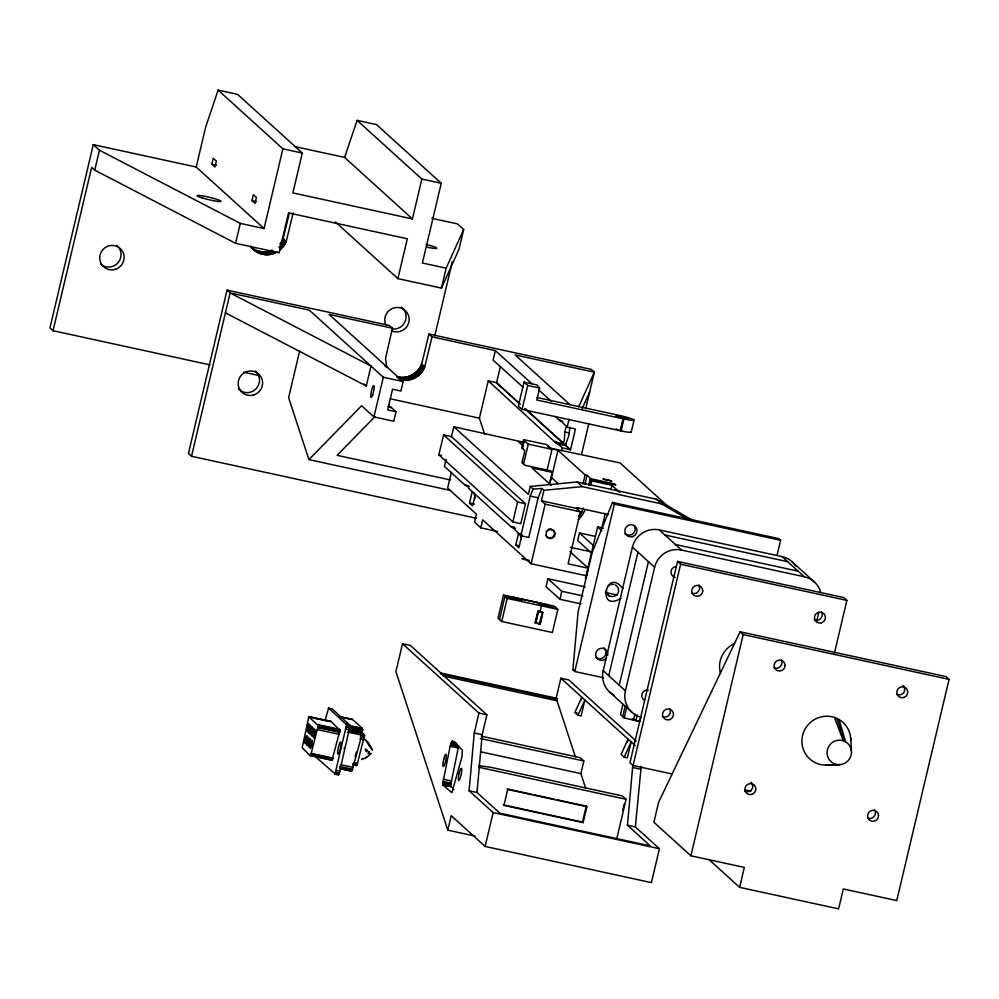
<?xml version="1.0" encoding="UTF-8"?>
<svg xmlns="http://www.w3.org/2000/svg" width="999" height="999" viewBox="0 0 999 999"><rect width="100%" height="100%" fill="white"/><g stroke="black" fill="none" stroke-linecap="round" stroke-linejoin="round"><path stroke-width="1.5" d="M341.296 768.88L351.223 771.041L352.197 770.266L361.813 735.164L362.575 729.57L362.3 728.346L352.372 719.342L339.31 716.545M309.89 755.469L311.201 753.358L318.206 725.536L308.803 716.807L302.173 747.739L309.89 755.469L332.03 760.239L339.972 730.269L330.981 721.39L309.203 716.658M353.571 764.984L356.568 765.584L357.23 764.272L364.51 735.314L362.312 732.904L349.513 730.032M442.682 783.865L450.137 746.265L452.472 741.121L462.4 750.124L461.913 756.942L451.91 792.682L442.807 784.989C444.193 781.618 452.222 786.35 453.921 789.647M450.599 785.589L458.666 745.766L450.749 744.043M316.695 756.892L316.97 758.016L335.052 773.863L346.578 724.75L328.659 708.154L324.95 720.691M447.802 830.169L451.223 815.684L485.139 846.44L651.41 882.629L659.427 848.75L493.156 812.562L469.093 790.758L474.25 732.991L478.958 713.061L402.51 643.756L395.916 671.653L447.802 830.169L475.012 836.088M672.339 774.038L633.041 765.484L629.957 762.687L677.534 561.413L680.619 564.21L632.604 767.457L627.447 825.211L650.274 845.903L499.837 813.174L477.01 792.482L482.167 734.715L486.875 714.784L410.439 645.479L402.51 643.756M603.496 677.759L574.775 671.515L572.914 669.842L578.071 612.075L592.157 552.484L612.487 502.435L778.758 538.623L780.619 540.297L777.047 555.382M659.427 848.75L635.364 826.935L641.196 766.333M388.773 405.157L390.634 407.729L390.871 407.068L388.099 406.468M562.699 421.278L559.927 420.666L560.164 420.03L567.145 427.21L575.461 429.021L570.566 449.725L565.446 445.079L557.142 443.256L556.905 443.906L488.236 380.831L479.408 418.194L484.715 434.428M555.044 441.346C569.667 449.4 561.351 433.666 566.795 426.561M569.967 427.172L568.818 435.564L565.446 445.079M334.64 774.088L338.211 774.862L339.31 773.076L350.149 725.524L332.217 708.928L328.659 708.154M476.486 518.281L191.521 456.281L188.436 453.484L227.048 290.135L389.36 325.449L392.445 328.246L385.527 358.366L386.738 367.432L384.69 365.559M196.204 167.033L205.632 127.173L218.132 90.122L282.892 148.839L264.048 228.546L196.204 167.033L93.282 144.643L49.95 327.922L53.034 330.719L210.002 364.872M53.034 330.719L91.646 167.357L94.73 170.155L235.589 243.306L279.133 252.784L288.549 212.924L407.317 238.773L397.902 278.634L441.446 288.099L458.953 249.413L463.661 229.483L457.492 223.888L431.755 218.294M94.73 170.155L99.438 150.225L93.282 144.643M211.838 164.273L213.249 158.292L216.333 161.089L214.922 167.07L211.838 164.273L216.408 165.26M235.589 243.306L240.297 223.376L99.438 150.225M191.521 456.281L230.132 292.919L227.048 290.135M251.923 200.624L253.346 194.643L256.431 197.44L255.007 203.409L251.923 200.624L256.493 201.611M218.132 90.122L237.537 94.343L302.297 153.059L292.869 192.907L412.425 218.931L421.853 179.071L357.093 120.355L344.58 157.417L412.425 218.931M299.625 351.099L288.624 397.639L308.916 459.615L450.749 490.484M225.424 312.849L366.271 386.001L370.991 366.071L230.132 292.919L309.303 310.152L383.316 377.26L403.109 381.568L400.874 391.034L392.557 389.223L387.674 409.902L395.991 411.713L393.743 421.228L373.951 416.92L361.613 405.731L308.916 459.615M373.951 416.92L383.316 377.26M357.093 120.355L376.486 124.575L441.246 183.292L422.402 263.012L446.153 268.169L463.661 229.483M441.446 288.099L446.153 268.169M434.765 335.851L452.285 261.738M438.861 454.795L443.556 434.915L451.473 436.638L525.486 503.746L520.779 523.676L512.874 521.903L438.861 454.795L441.496 455.382M446.103 459.39L444.43 466.433L465.372 485.414L469.33 486.276M451.473 436.638L453.808 426.773L524.238 442.407M451.336 472.427L447.639 488.086L476.398 514.16L474.513 522.127L480.781 527.822L497.502 531.456M397.302 376.823C407.117 379.508 418.169 373.614 421.653 364.098L428.946 334.066L432.03 336.863L495.379 350.637L493.144 360.102L523.076 387.262M465.372 485.414L465.559 484.615L468.643 487.412L468.456 488.211L511.625 527.36L515.584 528.221M519.58 403.521L496.553 382.642L500.399 366.358M475.349 494.28L472.602 505.881L469.518 503.084L472.265 491.483M480.781 527.822L482.667 519.842L531.081 563.748L586.513 575.799L587.949 569.742M536.9 397.49L620.591 415.696A12.35 1.224 13.3 0 1 633.903 419.867A12.35 1.224 13.3 0 1 624.3 419.056L536.788 400.012L539.61 388.049L536.725 384.877L524.038 382.118L518.381 406.031L522.09 409.39L621.053 430.919A12.35 1.224 13.3 0 0 630.819 431.643M522.09 409.39L527.734 385.464L524.038 382.118M549.313 484.453L552.185 472.315L550.511 470.804L524.787 465.209L521.977 462.662L524.8 450.711L522.015 447.852L523.776 439.672L546.728 444.592L552.01 449.325L546.778 471.466M522.215 448.214L523.776 439.672M522.527 448.613L524.075 440.359M523.551 464.085L528.259 444.168L524.388 440.759M512.874 521.903L517.569 502.022L443.556 434.915M511.625 527.36L511.813 526.56L514.46 527.135M503.484 595.029L498.026 618.144L501.723 621.49L552.397 632.517L557.867 609.402L554.158 606.056L503.484 595.029L507.192 598.376L557.867 609.402M521.94 534.777L518.856 547.814L515.771 545.017L518.518 533.429M693.88 521.053L656.306 499.188L577.135 481.968L530.282 486.438L528.409 494.405L453.808 426.773M499.512 619.492L504.97 596.366L522.24 600.124L520.754 598.776M541.957 488.486L538.174 497.814L528.796 537.462L520.879 535.739L530.257 496.091L533.129 489.011L541.957 488.486L543.956 490.297L582.28 486.638L661.463 503.858L689.123 519.967M501.723 621.49L507.192 598.376M569.855 551.51L588.299 568.231L568.106 563.836L580.407 511.825L545.167 504.158L541.47 500.799L543.956 490.297M531.081 563.748L545.167 504.158M549.625 482.604A20.579 20.155 -47.8 0 0 551.523 477.584L557.966 450.287L549.999 448.551M561.613 450.611L562.262 447.889L557.142 443.256M567.145 427.21L569.068 419.105M535.152 622.689L537.887 611.138L542.245 612.087L542.857 612.637L540.122 624.2L535.152 622.689L539.51 623.638M585.714 408.716L594.343 372.177L591.258 369.38L428.946 334.066M535.776 623.251L538.511 611.7L537.887 611.138M540.072 611.613L541.433 605.831M585.377 586.888L547.927 578.733L546.041 586.713L559.915 599.288L581.018 603.883M485.139 846.44L493.156 812.562M539.847 622.202L541.221 616.42M581.543 454.37L588.836 423.526M531.443 794.205L507.08 788.898L507.704 789.46L503.933 805.406L583.116 822.627L586.875 806.692L586.263 806.131L557.33 799.837M580.407 511.825L576.71 508.466L576.898 507.667L608.578 514.572M582.954 483.991L585.114 474.9L557.966 450.287M584.939 484.428L587.087 475.324L585.114 474.9M559.915 599.288L561.8 591.321L547.927 578.733M588.673 485.489L590.109 479.42L615.834 485.027L614.597 483.903L590.846 478.733L587.087 475.324M589.41 484.802L590.846 478.733M595.342 536.401L579.47 532.942L577.684 540.521L591.957 553.458M590.696 485.489L591.77 480.931L590.109 479.42M575.362 756.792L557.03 700.799L557.392 699.25L556.156 698.139L560.876 678.209L568.793 679.932L636.101 740.971M585.439 578.521L597.639 526.91L603.446 528.171M620.217 430.731L623.051 418.781M620.641 430.831L623.463 418.868M621.053 430.919L623.888 418.968M601.773 528.421L605.282 513.561M610.901 489.785L611.962 485.327L591.77 480.931M574.775 671.515L614.348 504.12L612.487 502.435M631.218 432.08L634.053 420.117M581.118 700.087L581.805 697.19L574.875 712.449L577.959 715.247L581.118 715.933L584.89 699.987L577.959 715.247M614.335 695.366A22.64 22.165 -47.8 0 1 603.209 670.679L632.417 547.127A22.64 22.165 -47.8 0 1 659.365 529.945L782.092 556.643A22.64 22.165 -47.8 0 1 795.978 566.408M585.639 788.223L580.856 773.613L583.841 761.001L580.132 757.654L481.343 736.163M608.753 675.711L637.961 552.16M583.116 822.627L582.492 822.077L586.263 806.131M619.243 685.214L648.451 561.663M640.596 717.12A22.64 22.165 -47.8 0 1 625.411 690.809L654.62 567.257A22.64 22.165 -47.8 0 1 681.568 550.074L804.295 576.773A22.64 22.165 -47.8 0 1 820.566 591.833M622.901 704.457L620.504 714.572L624.2 717.931L639.81 721.54L640.834 717.207M622.714 716.583L625.112 706.468M624.2 717.931L626.935 706.368M627.384 742.007L628.059 739.135L621.128 754.382L624.213 757.18L627.384 757.879L631.143 741.932L624.213 757.18M633.553 719.967L634.927 714.185M635.851 720.679L637.212 714.897M622.752 810.264L624.175 804.232M616.92 838.074L626.086 799.3L622.389 795.941L490.896 767.332L478.621 765.621M690.896 855.793L743.194 634.577L740.109 631.78L658.603 802.309L653.895 822.239L690.896 855.793L744.342 867.419L739.635 887.349L838.598 908.878L843.318 888.96L896.765 900.586L949.05 679.382L945.966 676.585L740.109 631.78M816.62 621.515L818.755 612.474M834.365 653.358L846.89 600.387L843.805 597.589L677.534 561.413M279.433 250.399L284.29 245.155L281.206 242.357L283.167 238.536L289.373 212.999M284.29 245.155L286.251 241.333L293.182 212.799M400.387 379.62C410.202 382.305 421.253 376.411 424.737 366.895L432.03 336.863M355.157 756.643L356.356 752.197M578.721 406.73L594.343 372.177L515.172 354.945L569.992 404.657M582.13 408.691L589.635 392.108M331.543 709.627L332.217 708.928M366.059 748.775L365.172 749.787M330.981 721.39L314.485 718.269M352.372 719.342L340.372 717.257M362.175 758.616L361.638 759.552L364.91 758.241M374.925 416.67L337.125 455.319L450.487 479.995M366.308 751.822L367.694 750.162L365.646 750.773M367.932 753.433L369.418 751.723L368.319 751.872M621.028 598.314C595.978 613.436 606.081 565.734 622.914 588.761M627.996 418.756L616.033 415.909L628.034 418.656M366.683 757.155L367.282 756.755A7.505 1.474 -33.2 0 0 368.943 755.556L371.141 753.321L368.906 753.945M277.048 251.985C268.768 256.955 257.53 254.757 251.311 247.515M250.562 246.216C255.444 252.422 265.11 253.184 272.04 250.15M611.55 481.043L602.847 478.971L611.613 480.931M521.94 558.766L528.908 560.801M840.284 764.585L828.296 765.022A24.7 24.188 -47.8 0 1 802.122 738.036A24.7 24.188 -47.8 0 1 834.44 717.432L839.048 719.53A24.7 24.188 -47.8 0 1 850.748 740.759M825.748 765.147L838.998 764.647M632.829 719.08L632.08 719.105L632.941 719.617M639.797 721.116L637.674 720.853M549.5 447.952L620.079 462.949L669.43 507.692M523.164 558.878L525.062 559.24M621.902 430.432L620.117 430.082M294.643 146.553L344.58 157.417M282.892 148.839L302.297 153.059M421.853 179.071L441.246 183.292M240.297 223.376L264.048 228.546M392.445 328.246L329.108 314.46L403.109 381.568M527.734 385.464L539.61 388.049M488.236 380.831L496.553 382.642M564.872 431.993L569.393 432.979M390.222 398.788L479.408 418.194M243.519 372.165L258.766 375.487M554.932 442.12L566.458 444.63M559.79 444.543L562.662 445.167M562.262 447.889L570.566 449.725M523.701 442.832L518.381 441.67L522.902 445.779M528.259 444.168L552.01 449.325M552.185 472.315L531.992 467.932L551.211 485.352M614.348 504.12L780.619 540.297M530.257 496.091L538.174 497.814M541.47 500.799L576.71 508.466M517.569 502.022L525.486 503.746M664.922 534.977L787.649 561.675M675.399 544.48L798.126 571.178M469.518 503.084L474.587 504.183M680.619 564.21L846.89 600.387M570.441 547.327L590.197 551.623M515.771 545.017L519.58 545.854M605.406 592.432L617.594 595.079M561.8 591.321L582.779 595.879M743.194 634.577L949.05 679.382M521.066 599.063L537.2 602.572M555.644 607.392L538.374 603.633L536.888 602.297M538.511 611.7L542.857 612.637M538.374 623.601L535.464 622.976L538.199 611.413L542.557 612.362L540.122 624.2M572.914 669.842L575.561 670.416M440.671 673.001L556.156 698.139M440.384 673.801L557.392 699.25M443.057 675.998L557.03 700.799M574.875 712.449L576.985 712.911M478.958 713.061L486.875 714.784M744.892 789.822L750.936 791.146M474.25 732.991L482.167 734.715M632.604 767.457L640.521 769.18M480.332 738.498L583.841 761.001M328.246 708.378L331.805 709.153M340.559 717.007L351.91 719.48M452.01 741.258L454.645 741.832M451.823 741.508L454.458 742.082M451.623 741.845L455.581 742.707M451.398 742.282L456.68 743.431M451.186 742.794L456.468 743.943M450.961 743.393L457.567 744.829M450.537 744.742L458.454 746.465M480.569 751.785L580.856 773.613M450.137 746.265L458.054 747.989M346.341 724.225L349.9 724.999M346.578 724.75L350.149 725.524M308.803 716.807L330.582 721.553M346.603 725.024L362.3 728.346M308.679 716.995L311.576 717.632M346.603 725.349L362.487 728.771M308.541 717.245L311.451 717.881M346.591 725.724L362.55 729.12M346.553 726.136L362.575 729.57M346.503 726.585L362.575 730.094M346.441 727.06L362.537 730.694M349.712 728.571L362.475 731.355M349.625 729.282L362.4 732.067M346.041 729.058L349.6 729.832M349.375 730.806L362.15 733.591M317.969 724.612L339.747 729.357M361.65 734.115L364.285 734.69M318.194 725.237L339.96 729.982M360.552 734.452L364.51 735.314M318.206 725.536L339.972 730.269M347.627 732.08L364.523 735.614M318.194 725.886L339.972 730.619M360.552 735.102L364.51 735.963M318.169 726.273L339.947 731.006M360.539 735.489L364.498 736.35M318.132 726.698L339.91 731.443M360.489 735.913L364.448 736.775M318.082 727.16L339.847 731.892M361.763 736.663L364.398 737.237M318.007 727.634L339.772 732.379M360.364 736.85L364.323 737.712M317.582 729.645L339.36 734.377M359.94 738.86L363.898 739.722M478.671 767.22L626.086 799.3M534.49 794.867L554.283 799.175M507.704 789.46L586.875 806.692M443.269 779.195L451.186 780.906M442.882 781.418L450.799 783.141M311.201 753.358L332.967 758.091M353.559 762.574L357.517 763.436M442.782 782.105L450.711 783.828M311.064 753.795L332.829 758.528M354.732 763.298L357.38 763.873M442.719 782.754L450.649 784.477M310.914 754.195L332.692 758.94M354.595 763.698L357.23 764.272M310.776 754.557L332.555 759.302M353.134 763.773L357.093 764.635M442.694 783.341L450.611 785.064M310.639 754.882L332.405 759.615M352.997 764.098L356.955 764.959M310.502 755.144L332.28 759.877M352.859 764.36L356.818 765.222M310.252 755.506L332.143 760.089M352.61 764.722L356.693 765.434M442.694 784.327L450.611 786.051M442.732 784.702L450.649 786.425M442.807 784.989L450.724 786.712M469.093 790.758L477.01 792.482M627.447 825.211L635.364 826.935M340.472 764.647L353.234 767.432M339.847 766.545L352.61 769.317M339.635 767.057L352.397 769.829M340.846 767.806L352.197 770.266M340.647 768.156L351.998 770.629M340.459 768.431L351.81 770.891M340.284 768.606L351.636 771.078M503.321 804.844L582.492 822.077M336.263 770.404L339.822 771.178M335.739 772.302L339.31 773.076M335.602 772.702L339.161 773.488M335.464 773.076L339.023 773.85M335.327 773.388L338.886 774.163M335.189 773.651L338.748 774.425M335.052 773.863L338.624 774.637M636.675 720.641L633.691 719.867M617.819 429.533L616.083 429.046M528.034 560.014L528.796 560.264M843.318 740.783L845.616 741.832A12.35 12.088 -47.8 0 1 845.878 762.574A12.35 12.088 -47.8 0 1 827.147 754.095A12.35 12.088 -47.8 0 1 843.318 740.783L834.44 717.432M692.045 593.156C696.678 595.317 701.673 589.285 698.801 585.089M867.607 817.981C872.452 820.579 877.896 813.935 874.437 809.665M773.763 667.569C778.308 670.379 784.065 664.547 781.318 660.014M792.282 561.95L814.485 582.08M782.092 556.643L804.295 576.773M495.379 350.637L531.818 383.678M538.648 389.872L551.173 401.223M656.306 499.188L661.463 503.858M555.332 416.496L559.927 420.666M335.414 221.965L397.902 278.634M611.962 485.327L619.867 492.507M659.365 529.945L681.568 550.074M525.349 408.741L563.349 443.181M496.153 382.555L520.342 404.47M524.95 408.653L562.961 443.094M565.047 444.992L570.167 449.637M547.677 446.216L551.036 449.275M577.135 481.968L582.28 486.638M632.417 547.127L654.62 567.257M551.523 477.584L558.304 483.741M283.167 238.536L286.251 241.333M421.653 364.098L424.737 366.895M282.892 239.198L285.976 241.995M421.378 364.76L424.463 367.557M282.605 239.847L285.689 242.645M421.079 365.409L424.163 368.206M282.28 240.497L285.364 243.294M420.766 366.059L423.851 368.856M597.639 526.91L601.91 530.781M281.943 241.134L285.027 243.918M420.429 366.695L423.514 369.493M281.593 241.746L284.678 244.543M420.067 367.307L423.151 370.105M419.692 367.919L422.777 370.716M280.806 242.957L283.891 245.754M419.293 368.519L422.377 371.316M280.382 243.531L283.466 246.328M418.868 369.093L421.953 371.89M279.945 244.106L283.029 246.903M418.431 369.667L421.516 372.465M280.507 245.592L282.567 247.452M417.969 370.217L421.054 373.014M280.032 246.116L282.093 247.989M417.495 370.754L420.567 373.551M416.995 371.266L420.079 374.063M279.021 247.14L281.081 249.001M416.483 371.778L419.568 374.563M415.946 372.252L419.031 375.05M415.397 372.714L418.481 375.512M414.835 373.164L417.919 375.961M414.26 373.589L417.345 376.386M413.673 374.001L416.758 376.798M413.062 374.388L416.146 377.185M412.45 374.75L415.534 377.547M411.813 375.087L414.897 377.884M411.176 375.412L414.26 378.209M273.064 251.086L275.125 252.947M410.527 375.711L413.611 378.509M271.378 250.424L274.463 253.222M409.865 375.986L412.949 378.783M270.717 250.674L273.801 253.471M409.19 376.236L412.275 379.033M530.282 486.438L533.129 489.011M270.03 250.911L273.114 253.709M408.516 376.473L411.6 379.27M269.355 251.111L272.44 253.908M407.829 376.673L410.914 379.47M579.47 532.942L594.455 546.54M268.656 251.298L271.74 254.096M407.142 376.86L410.227 379.657M267.969 251.448L271.054 254.245M406.443 377.01L409.528 379.807M267.27 251.586L270.354 254.383M405.744 377.147L408.828 379.945M266.558 251.698L269.643 254.495M405.045 377.26L408.129 380.057M265.859 251.773L268.943 254.57M404.333 377.347L407.417 380.132M265.147 251.835L268.232 254.633M403.633 377.397L406.718 380.194M264.435 251.873L267.52 254.67M402.922 377.435L406.006 380.232M263.724 251.885L266.808 254.683M402.21 377.447L405.294 380.244M263.012 251.873L266.096 254.67M401.498 377.435L404.583 380.232M262.312 251.823L265.397 254.62M400.786 377.397L403.871 380.182M261.601 251.76L264.685 254.558M400.087 377.322L403.171 380.119M260.901 251.673L263.986 254.47M399.388 377.235L402.472 380.032M260.202 251.561L263.286 254.358M398.688 377.123L401.773 379.92M259.503 251.423L262.587 254.221M397.989 376.985L401.074 379.782M258.816 251.261L261.9 254.058M258.142 251.074L261.226 253.871M396.615 376.635L399.7 379.433M257.467 250.861L260.552 253.659M256.793 250.624L259.877 253.421M256.144 250.374L259.228 253.172M255.494 250.087L258.579 252.884M254.857 249.787L257.942 252.585M253.621 249.113L257.317 252.26M253.022 248.751L256.106 251.548M250.761 247.04L255.519 251.149M606.555 593.706L609.752 596.603M390.871 407.068L395.991 411.713M363.986 383.928L366.271 386.001M511.813 526.56L520.879 535.739M603.209 670.679L625.411 690.809M609.602 692.032L631.805 712.162M560.876 678.209L635.264 745.654M709.352 859.889L739.635 887.349M363.861 738.224L364.81 739.622M371.054 748.214C376.361 756.218 365.347 737.212 367.707 742.569M370.704 747.664L369.255 745.279M367.694 743.044L365.284 739.46L365.771 740.596M368.057 743.643L368.781 744.854M368.906 744.68L368.256 743.556M369.131 745.454L369.792 746.59M836.8 718.368L844.492 741.246M839.048 719.53L845.616 741.832M520.192 533.404L521.041 539.185M474.138 492.907L475 498.688M850.673 738.211L851.448 751.161M117.832 246.391A12.35 12.088 -47.8 0 1 101.436 264.735M100.774 264.198A12.35 12.088 -47.8 0 1 100.462 263.923M116.596 245.242A12.35 12.088 -47.8 0 1 117.233 245.791M402.647 308.192A12.325 12.075 -47.8 0 1 392.245 329.021M401.373 307.08A12.325 12.075 -47.8 0 1 402.023 307.617M391.258 330.594A12.325 12.075 -47.8 0 0 408.791 322.352L408.841 322.265A12.325 12.075 -47.8 0 0 399.862 307.754A12.325 12.075 -47.8 0 0 385.152 316.995L385.114 316.995A12.325 12.075 -47.8 0 0 386.014 325.287M426.148 244.468A12.35 1.224 13.3 0 1 436.875 248.202A12.35 1.224 13.3 0 1 426.71 247.09M902.996 685.376A5.557 5.445 -47.8 0 1 896.602 694.355M751.061 782.229A5.557 5.445 -47.8 0 1 744.667 791.208M344.255 747.826A6.256 1.099 -77.7 0 1 344.106 748.588M366.758 757.092A7.505 1.474 -33.2 0 1 364.985 758.191M255.407 371.079A12.35 12.088 -47.8 0 1 256.318 371.953M256.593 372.265A12.35 12.088 -47.8 0 1 255.906 388.948A12.35 12.088 -47.8 0 1 239.261 389.76M238.636 389.185A12.35 12.088 -47.8 0 1 238.349 388.886M634.278 525.786A6.169 6.044 -47.8 0 1 624.887 533.628M606.455 658.104A6.169 6.044 -47.8 0 1 596.478 657.567A6.169 6.044 -47.8 0 1 600.599 648.351A6.169 6.044 -47.8 0 1 607.754 655.194M603.746 647.839A6.169 6.044 -47.8 0 1 603.433 657.542L602.035 658.329A6.169 6.044 -47.8 0 1 596.003 657.467M615.396 585.002A6.169 6.044 -47.8 0 1 618.106 592.757A6.169 6.044 -47.8 0 1 610.576 596.291A6.169 6.044 -47.8 0 1 606.568 589.148M608.066 586.338A6.169 6.044 -47.8 0 1 609.303 585.302M610.751 584.627A6.169 6.044 -47.8 0 1 613.91 584.465M821.528 611.788A5.557 5.445 -47.8 0 1 814.235 619.667M669.592 708.641A5.557 5.445 -47.8 0 1 662.3 716.52M720.566 673.476A24.7 24.188 -47.8 0 1 734.577 643.618M545.841 535.289A4.533 4.433 -47.8 0 0 548.676 537.799L549.213 537.924A4.533 4.433 -47.8 0 0 554.333 534.428A4.533 4.433 -47.8 0 0 551.286 529.17L550.736 529.045A4.533 4.433 -47.8 0 0 548.001 529.507M546.016 531.48A4.533 4.433 -47.8 0 1 546.316 530.993M578.546 508.141A22.64 22.165 -47.8 0 1 576.997 510.651M582.317 511.55A22.64 22.165 -47.8 0 1 579.857 515.247M584.964 509.527A20.579 20.155 -47.8 0 1 578.359 519.48M583.304 508.016A20.579 20.155 -47.8 0 1 578.646 516.108M675.124 577.372A5.557 5.445 -47.8 0 1 676.236 566.495M644.567 700.449A5.557 5.445 -47.8 0 1 648.451 690.172M878.583 815.546L877.921 818.331A5.557 5.445 -47.8 0 1 868.98 819.555A5.557 5.445 -47.8 0 1 871.066 810.738A5.557 5.445 -47.8 0 1 878.583 815.546M702.697 590.884L702.484 592.307A5.557 5.445 -47.8 0 1 693.581 595.079A5.557 5.445 -47.8 0 1 695.004 585.876A5.557 5.445 -47.8 0 1 702.697 590.884M785.064 665.571L784.852 666.995A5.557 5.445 -47.8 0 1 775.948 669.755A5.557 5.445 -47.8 0 1 777.372 660.551A5.557 5.445 -47.8 0 1 785.064 665.571M310.664 729.919L310.539 730.419A4.121 0.724 -77.7 0 0 310.277 734.715A4.121 0.724 -77.7 0 0 311.775 731.53L311.888 731.031A4.121 0.724 -77.7 0 0 312.163 726.735A4.121 0.724 -77.7 0 0 310.664 729.919M310.552 743.556L310.427 744.055A4.121 0.724 -77.7 0 0 310.165 748.351A4.121 0.724 -77.7 0 0 311.663 745.179L311.775 744.68A4.121 0.724 -77.7 0 0 312.05 740.384A4.121 0.724 -77.7 0 0 310.552 743.556M338.511 746.877L338.336 747.639A6.256 1.099 -77.7 0 0 338.624 753.733A6.256 1.099 -77.7 0 0 341.071 743.368A6.256 1.099 -77.7 0 0 338.511 746.877M443.793 759.165L443.606 759.927A6.256 1.099 -77.7 0 0 443.206 766.458A6.256 1.099 -77.7 0 0 445.479 761.625L445.654 760.863A6.256 1.099 -77.7 0 0 446.066 754.332A6.256 1.099 -77.7 0 0 443.793 759.165M459.203 773.139L459.016 773.9A6.256 1.099 -77.7 0 0 458.616 780.431A6.256 1.099 -77.7 0 0 460.889 775.599L461.076 774.837A6.256 1.099 -77.7 0 0 461.476 768.318A6.256 1.099 -77.7 0 0 459.203 773.139M305.444 738.785L305.332 739.285A4.121 0.724 -77.7 0 0 305.045 743.618A4.121 0.724 -77.7 0 0 306.543 740.496L306.656 739.997A4.121 0.724 -77.7 0 0 306.943 735.664A4.121 0.724 -77.7 0 0 305.444 738.785M308.978 728.259L308.853 728.746A4.121 0.724 -77.7 0 0 308.991 732.916A4.121 0.724 -77.7 0 0 310.639 726.136A4.121 0.724 -77.7 0 0 308.978 728.259M512.837 597.265L520.554 599.275L512.837 597.265M538.573 602.872L546.291 604.87L538.573 602.872M551.898 529.732L551.361 529.607A4.533 4.433 -47.8 0 0 546.241 533.091A4.533 4.433 -47.8 0 0 549.288 538.361L549.837 538.473A4.533 4.433 -47.8 0 0 554.944 534.989A4.533 4.433 -47.8 0 0 551.898 529.732M310.377 738.873L310.289 738.81A4.121 0.724 -77.7 0 0 308.379 744.405A4.121 0.724 -77.7 0 0 309.428 745.366A4.121 0.724 -77.7 0 0 310.377 738.873M115.422 269.305A12.35 12.088 -47.8 0 0 120.317 248.589A12.35 12.088 -47.8 0 0 100.05 255.07A12.35 12.088 -47.8 0 0 115.422 269.305M201.898 197.802A12.35 1.224 13.3 0 0 220.941 201.373A12.35 1.224 13.3 0 0 204.133 196.154A12.35 1.224 13.3 0 0 201.898 197.802M903.87 697.489A5.557 5.445 -47.8 0 0 906.068 688.174A5.557 5.445 -47.8 0 0 896.952 691.096A5.557 5.445 -47.8 0 0 903.87 697.489M751.935 794.342A5.557 5.445 -47.8 0 0 754.145 785.027A5.557 5.445 -47.8 0 0 745.029 787.936A5.557 5.445 -47.8 0 0 751.935 794.342M307.842 743.456A4.121 0.724 -77.7 0 0 308.566 737.25A4.121 0.724 -77.7 0 0 306.643 743.094A4.121 0.724 -77.7 0 0 307.842 743.456M314.772 736.101A4.121 0.724 -77.7 0 0 315.534 729.807A4.121 0.724 -77.7 0 0 313.599 735.564A4.121 0.724 -77.7 0 0 314.772 736.101M313.062 734.552A4.121 0.724 -77.7 0 0 313.823 728.259A4.121 0.724 -77.7 0 0 311.888 734.015A4.121 0.724 -77.7 0 0 313.062 734.552M307.929 729.894A4.121 0.724 -77.7 0 0 308.703 723.613A4.121 0.724 -77.7 0 0 306.768 729.37A4.121 0.724 -77.7 0 0 307.929 729.894M253.908 394.867A12.35 12.088 -47.8 0 0 258.803 374.15A12.35 12.088 -47.8 0 0 238.536 380.631A12.35 12.088 -47.8 0 0 253.908 394.867M372.702 394.78A6.169 1.086 -77.7 0 0 373.801 385.452A6.169 1.086 -77.7 0 0 370.904 394.218A6.169 1.086 -77.7 0 0 372.702 394.78M632.679 536.6A6.169 6.044 -47.8 0 0 635.127 526.248A6.169 6.044 -47.8 0 0 624.999 529.482A6.169 6.044 -47.8 0 0 632.679 536.6M821.503 622.814A5.557 5.445 -47.8 0 0 823.713 613.498A5.557 5.445 -47.8 0 0 814.585 616.408A5.557 5.445 -47.8 0 0 821.503 622.814M669.567 719.667A5.557 5.445 -47.8 0 0 671.778 710.351A5.557 5.445 -47.8 0 0 662.662 713.261A5.557 5.445 -47.8 0 0 669.567 719.667"/></g></svg>
